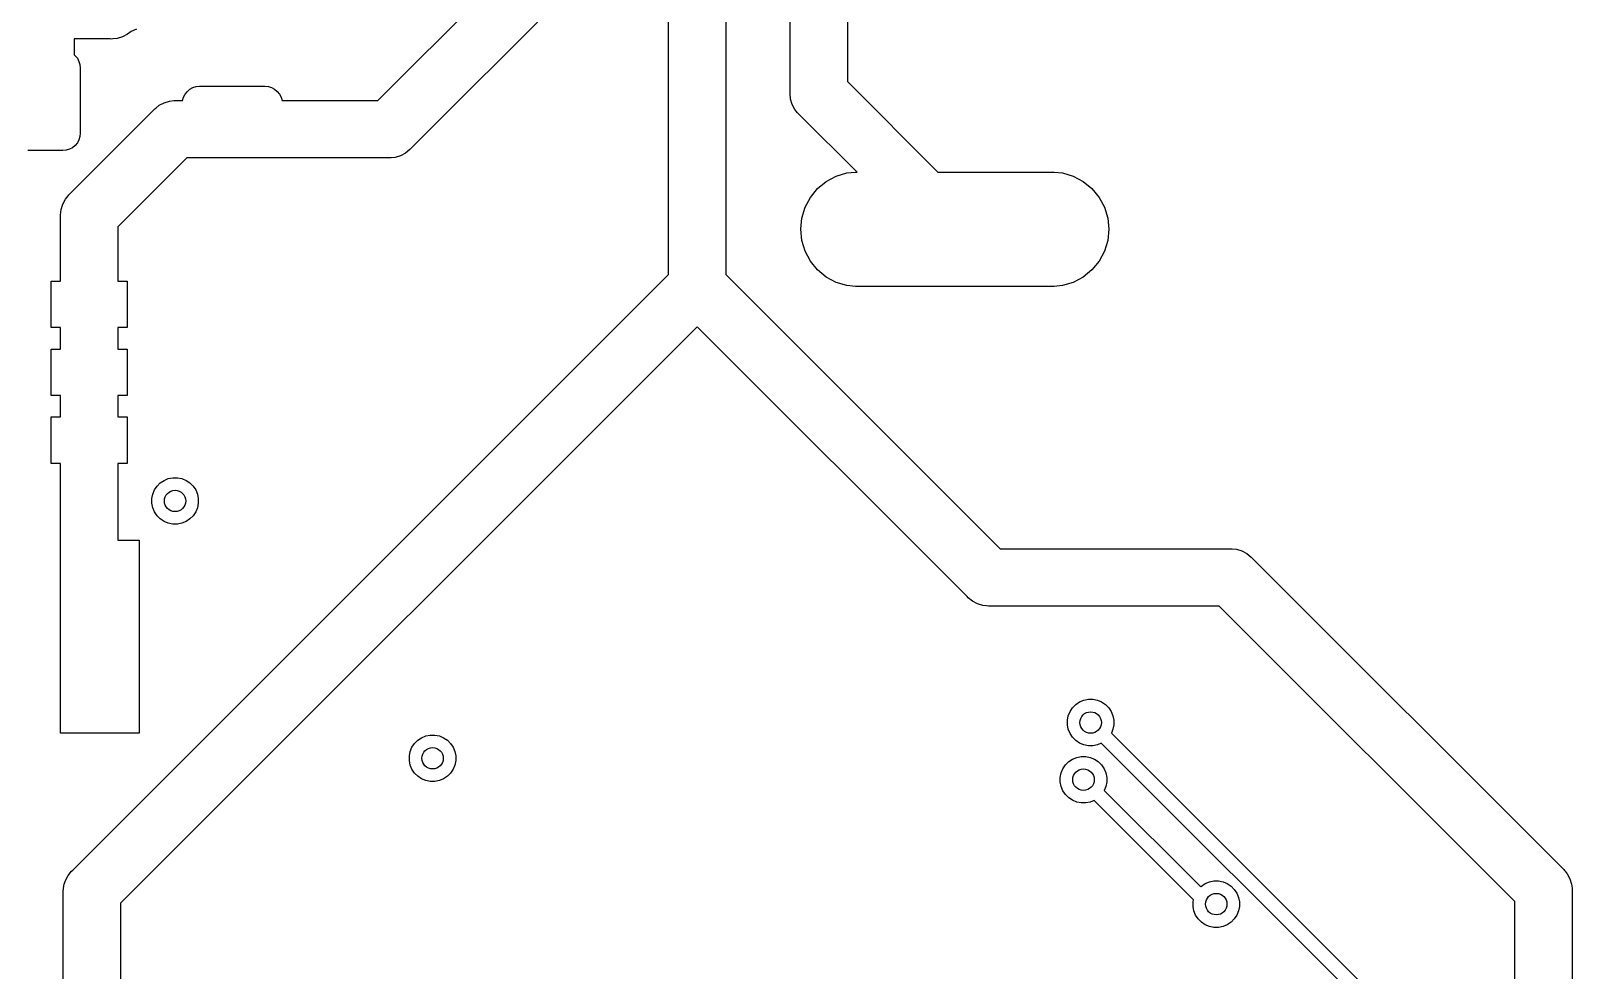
# Model space of a CAD drawing. Extents: x 1 to 84, y 1 to 137.
# Drawn here: x 62.58 to 84.13, y 44.14 to 57.28 of the extents above; entities that cross this region are included whole.
import ezdxf

# ---------------------------------------------------------------- set-up
doc = ezdxf.new("R2010")
doc.units = 0
doc.layers.add('BLACK', color=7, linetype='CONTINUOUS')

msp = doc.modelspace()

# ---------------------------------------------------------------- linework, layer by layer
at = {"layer": 'BLACK', "linetype": 'CONTINUOUS'}
for p, q in [((67.4343, 56.3), (71.5, 60.3657)), ((72.3, 60.1804), (72.3, 53.8657)), ((73.2, 56.4197), (73.2, 59.3)), ((74, 59.3), (74, 56.5657)), ((71.5, 59.2343), (67.8967, 55.6311)), ((71.5, 53.8657), (71.5, 59.2343)), ((63.6929, 57.1625), (63.1875, 57.1625)), ((63.1875, 57.1625), (63.1875, 56.9418)), ((63.7125, 57.1606), (63.6929, 57.1625)), ((63.7321, 57.1625), (63.7125, 57.1606)), ((63.7909, 57.1683), (63.7321, 57.1625)), ((63.7321, 57.1625), (63.7321, 57.1625)), ((63.8663, 57.1912), (63.7909, 57.1683)), ((63.9358, 57.2283), (63.8663, 57.1912)), ((63.9854, 57.269), (63.9358, 57.2283)), ((64.0602, 57.3), (63.9854, 57.269)), ((63.1875, 56.9418), (63.2036, 56.9286)), ((63.2036, 56.9286), (63.2339, 56.8917)), ((63.2339, 56.8917), (63.2564, 56.8495)), ((63.2564, 56.8495), (63.2703, 56.8038)), ((63.2703, 56.8038), (63.275, 56.7562)), ((63.275, 56.7562), (63.275, 55.8438)), ((64.7714, 56.4286), (64.8083, 56.4589)), ((64.8083, 56.4589), (64.8505, 56.4814)), ((64.8505, 56.4814), (64.8962, 56.4953)), ((64.8962, 56.4953), (64.9437, 56.5)), ((64.9437, 56.5), (65.8563, 56.5)), ((65.8563, 56.5), (65.9038, 56.4953)), ((65.9038, 56.4953), (65.9495, 56.4814)), ((65.9495, 56.4814), (65.9917, 56.4589)), ((65.9917, 56.4589), (66.0286, 56.4286)), ((74, 56.5657), (75.2657, 55.3)), ((64.3767, 56.2342), (64.4462, 56.2713)), ((64.4462, 56.2713), (64.5216, 56.2942)), ((64.5216, 56.2942), (64.5804, 56.3)), ((64.5804, 56.3), (64.6, 56.3019)), ((64.5804, 56.3), (64.5804, 56.3)), ((64.6, 56.3019), (64.6196, 56.3)), ((64.6196, 56.3), (64.7043, 56.3)), ((64.7043, 56.3), (64.7047, 56.3038)), ((64.7047, 56.3038), (64.7186, 56.3495)), ((64.7186, 56.3495), (64.7411, 56.3917)), ((64.7411, 56.3917), (64.7714, 56.4286)), ((66.0286, 56.4286), (66.0589, 56.3917)), ((66.0589, 56.3917), (66.0814, 56.3495)), ((66.0814, 56.3495), (66.0953, 56.3038)), ((66.0953, 56.3038), (66.0957, 56.3)), ((66.0957, 56.3), (67.4343, 56.3)), ((73.1981, 56.4), (73.2, 56.4197)), ((73.2058, 56.3216), (73.1981, 56.4)), ((73.2287, 56.2462), (73.2058, 56.3216)), ((73.2658, 56.1767), (73.2287, 56.2462)), ((63.131, 54.9967), (64.3033, 56.169)), ((64.3033, 56.169), (64.3158, 56.1842)), ((64.3158, 56.1842), (64.331, 56.1967)), ((64.331, 56.1967), (64.3767, 56.2342)), ((64.331, 56.1967), (64.331, 56.1967)), ((64.3767, 56.2342), (64.3767, 56.2342)), ((64.3767, 56.2342), (64.3767, 56.2342)), ((73.3033, 56.131), (73.2658, 56.1767)), ((73.3158, 56.1158), (73.3033, 56.131)), ((73.3033, 56.131), (73.3033, 56.131)), ((73.331, 56.1033), (73.3158, 56.1158)), ((74.1343, 55.3), (73.331, 56.1033)), ((63.275, 55.8438), (63.2703, 55.7962)), ((63.0312, 55.6), (62.5437, 55.6)), ((63.0788, 55.6047), (63.0312, 55.6)), ((63.1245, 55.6186), (63.0788, 55.6047)), ((63.1667, 55.6411), (63.1245, 55.6186)), ((63.2036, 55.6714), (63.1667, 55.6411)), ((63.2339, 55.7083), (63.2036, 55.6714)), ((63.2564, 55.7505), (63.2339, 55.7083)), ((63.2703, 55.7962), (63.2564, 55.7505)), ((67.8842, 55.6158), (67.8233, 55.5658)), ((67.8967, 55.6311), (67.8842, 55.6158)), ((64.7657, 55.5), (63.8, 54.5343)), ((67.5804, 55.5), (64.7657, 55.5)), ((67.6, 55.4981), (67.5804, 55.5)), ((67.6196, 55.5), (67.6, 55.4981)), ((67.6784, 55.5058), (67.6196, 55.5)), ((67.6196, 55.5), (67.6196, 55.5)), ((67.7538, 55.5287), (67.6784, 55.5058)), ((67.8233, 55.5658), (67.7538, 55.5287)), ((73.5816, 55.0684), (73.7034, 55.1684)), ((73.7034, 55.1684), (73.8424, 55.2427)), ((73.8424, 55.2427), (73.9932, 55.2884)), ((73.9932, 55.2884), (74.1107, 55.3)), ((74.1107, 55.3), (74.1343, 55.3)), ((75.2657, 55.3), (76.8893, 55.3)), ((76.8893, 55.3), (77.0068, 55.2884)), ((77.0068, 55.2884), (77.1576, 55.2427)), ((77.1576, 55.2427), (77.2966, 55.1684)), ((77.2966, 55.1684), (77.4184, 55.0684)), ((63.0658, 54.9233), (63.1033, 54.9689)), ((63.1033, 54.969), (63.1158, 54.9842)), ((63.1033, 54.9689), (63.1033, 54.969)), ((63.1158, 54.9842), (63.131, 54.9967)), ((73.4816, 54.9466), (73.5816, 55.0684)), ((77.4184, 55.0684), (77.5184, 54.9466)), ((62.9981, 54.7), (63.0058, 54.7784)), ((63.0058, 54.7784), (63.0287, 54.8538)), ((63.0287, 54.8538), (63.0658, 54.9233)), ((73.3616, 54.6568), (73.4073, 54.8076)), ((73.4073, 54.8076), (73.4816, 54.9466)), ((77.5184, 54.9466), (77.5927, 54.8076)), ((77.5927, 54.8076), (77.6384, 54.6568)), ((63, 54.6803), (62.9981, 54.7)), ((63, 53.775), (63, 54.6803)), ((63.8, 54.5343), (63.8, 53.775)), ((73.3461, 54.5), (73.3616, 54.6568)), ((77.6384, 54.6568), (77.6539, 54.5)), ((73.3616, 54.3432), (73.3461, 54.5)), ((73.4073, 54.1924), (73.3616, 54.3432)), ((77.6384, 54.3432), (77.5927, 54.1924)), ((77.6539, 54.5), (77.6384, 54.3432)), ((73.4816, 54.0534), (73.4073, 54.1924)), ((77.5927, 54.1924), (77.5184, 54.0534)), ((73.5816, 53.9316), (73.4816, 54.0534)), ((73.7034, 53.8316), (73.5816, 53.9316)), ((77.4184, 53.9316), (77.2966, 53.8316)), ((77.5184, 54.0534), (77.4184, 53.9316)), ((62.87, 53.125), (62.87, 53.775)), ((62.87, 53.775), (63, 53.775)), ((63.1686, 45.5342), (71.5, 53.8657)), ((63.8, 53.775), (63.93, 53.775)), ((63.93, 53.775), (63.93, 53.125)), ((72.3, 53.8657), (76.1357, 50.03)), ((73.8424, 53.7573), (73.7034, 53.8316)), ((73.9932, 53.7116), (73.8424, 53.7573)), ((74.1107, 53.7), (73.9932, 53.7116)), ((76.8893, 53.7), (74.1107, 53.7)), ((77.0068, 53.7116), (76.8893, 53.7)), ((77.1576, 53.7573), (77.0068, 53.7116)), ((77.2966, 53.8316), (77.1576, 53.7573)), ((63, 53.125), (62.87, 53.125)), ((63, 52.825), (63, 53.125)), ((63.93, 53.125), (63.8, 53.125)), ((63.8, 53.125), (63.8, 52.825)), ((71.9, 53.1343), (63.8375, 45.0718)), ((75.6733, 49.3611), (71.9, 53.1343)), ((62.87, 52.175), (62.87, 52.825)), ((62.87, 52.825), (63, 52.825)), ((63.8, 52.825), (63.93, 52.825)), ((63.93, 52.825), (63.93, 52.175)), ((63, 52.175), (62.87, 52.175)), ((63, 51.875), (63, 52.175)), ((63.93, 52.175), (63.8, 52.175)), ((63.8, 52.175), (63.8, 51.875)), ((62.87, 51.225), (62.87, 51.875)), ((62.87, 51.875), (63, 51.875)), ((63.8, 51.875), (63.93, 51.875)), ((63.93, 51.875), (63.93, 51.225)), ((63, 51.225), (62.87, 51.225)), ((63, 50.15), (63, 51.225)), ((63.93, 51.225), (63.8, 51.225)), ((63.8, 51.225), (63.8, 50.15)), ((64.312, 50.8539), (64.3476, 50.9072)), ((64.3476, 50.9072), (64.3928, 50.9524)), ((64.3928, 50.9524), (64.4461, 50.988)), ((64.4461, 50.988), (64.5052, 51.0125)), ((64.5052, 51.0125), (64.568, 51.025)), ((64.568, 51.025), (64.632, 51.025)), ((64.632, 51.025), (64.6948, 51.0125)), ((64.6948, 51.0125), (64.7539, 50.988)), ((64.7539, 50.988), (64.8072, 50.9524)), ((64.8072, 50.9524), (64.8524, 50.9072)), ((64.8524, 50.9072), (64.888, 50.8539)), ((64.275, 50.732), (64.2875, 50.7948)), ((64.275, 50.668), (64.275, 50.732)), ((64.2875, 50.6052), (64.275, 50.668)), ((64.2875, 50.7948), (64.312, 50.8539)), ((64.888, 50.8539), (64.9125, 50.7948)), ((64.9125, 50.7948), (64.925, 50.732)), ((64.925, 50.668), (64.9125, 50.6052)), ((64.925, 50.732), (64.925, 50.668)), ((64.312, 50.5461), (64.2875, 50.6052)), ((64.3476, 50.4928), (64.312, 50.5461)), ((64.3928, 50.4476), (64.3476, 50.4928)), ((64.4461, 50.412), (64.3928, 50.4476)), ((64.8072, 50.4476), (64.7539, 50.412)), ((64.8524, 50.4928), (64.8072, 50.4476)), ((64.888, 50.5461), (64.8524, 50.4928)), ((64.9125, 50.6052), (64.888, 50.5461)), ((64.5052, 50.3875), (64.4461, 50.412)), ((64.568, 50.375), (64.5052, 50.3875)), ((64.632, 50.375), (64.568, 50.375)), ((64.6948, 50.3875), (64.632, 50.375)), ((64.7539, 50.412), (64.6948, 50.3875)), ((63, 48.9696), (63, 50.15)), ((63, 50.15), (63, 50.15)), ((63.8, 50.15), (64.1, 50.15)), ((64.1, 50.15), (64.1, 47.45)), ((76.1357, 50.03), (79.3413, 50.03)), ((79.3413, 50.03), (79.361, 50.0319)), ((79.361, 50.0319), (79.3806, 50.03)), ((79.3806, 50.03), (79.3806, 50.03)), ((79.3806, 50.03), (79.4394, 50.0242)), ((79.4394, 50.0242), (79.5148, 50.0014)), ((79.5148, 50.0014), (79.5843, 49.9642)), ((79.5843, 49.9642), (79.6452, 49.9142)), ((79.6452, 49.9142), (79.6577, 49.899)), ((79.6577, 49.899), (83.999, 45.5577)), ((75.6858, 49.3458), (75.6733, 49.3611)), ((75.7467, 49.2958), (75.6858, 49.3458)), ((75.8162, 49.2587), (75.7467, 49.2958)), ((75.8916, 49.2358), (75.8162, 49.2587)), ((75.9442, 49.2306), (75.8916, 49.2358)), ((75.97, 49.2281), (75.9442, 49.2306)), ((75.9896, 49.23), (75.97, 49.2281)), ((79.1953, 49.23), (75.9896, 49.23)), ((83.33, 45.0953), (79.1953, 49.23)), ((62.9981, 48.95), (63, 48.9696)), ((63, 48.9304), (62.9981, 48.95)), ((63, 47.45), (63, 48.9304)), ((77.1476, 47.8072), (77.1928, 47.8524)), ((77.1928, 47.8524), (77.2461, 47.888)), ((77.2461, 47.888), (77.3052, 47.9125)), ((77.3052, 47.9125), (77.368, 47.925)), ((77.368, 47.925), (77.432, 47.925)), ((77.432, 47.925), (77.4948, 47.9125)), ((77.4948, 47.9125), (77.5539, 47.888)), ((77.5539, 47.888), (77.6072, 47.8524)), ((77.6072, 47.8524), (77.6524, 47.8072)), ((77.075, 47.632), (77.0875, 47.6948)), ((77.075, 47.568), (77.075, 47.632)), ((77.0875, 47.6948), (77.112, 47.7539)), ((77.112, 47.7539), (77.1476, 47.8072)), ((77.6524, 47.8072), (77.688, 47.7539)), ((77.688, 47.7539), (77.7125, 47.6948)), ((77.7125, 47.6948), (77.725, 47.632)), ((77.725, 47.632), (77.725, 47.568)), ((64.1, 47.45), (63, 47.45)), ((68.0461, 47.388), (68.1052, 47.4125)), ((68.1052, 47.4125), (68.168, 47.425)), ((68.168, 47.425), (68.232, 47.425)), ((68.232, 47.425), (68.2948, 47.4125)), ((68.2948, 47.4125), (68.3539, 47.388)), ((77.0875, 47.5052), (77.075, 47.568)), ((77.112, 47.4461), (77.0875, 47.5052)), ((77.1476, 47.3928), (77.112, 47.4461)), ((77.7125, 47.5052), (77.6902, 47.4513)), ((77.6902, 47.4513), (81.3562, 43.7852)), ((77.725, 47.568), (77.7125, 47.5052)), ((67.875, 47.132), (67.8875, 47.1948)), ((67.8875, 47.1948), (67.912, 47.2539)), ((67.912, 47.2539), (67.9476, 47.3072)), ((67.9476, 47.3072), (67.9928, 47.3524)), ((67.9928, 47.3524), (68.0461, 47.388)), ((68.3539, 47.388), (68.4072, 47.3524)), ((68.4072, 47.3524), (68.4524, 47.3072)), ((68.4524, 47.3072), (68.488, 47.2539)), ((68.488, 47.2539), (68.5125, 47.1948)), ((68.5125, 47.1948), (68.525, 47.132)), ((77.1928, 47.3476), (77.1476, 47.3928)), ((77.2461, 47.312), (77.1928, 47.3476)), ((77.3052, 47.2875), (77.2461, 47.312)), ((77.368, 47.275), (77.3052, 47.2875)), ((77.432, 47.275), (77.368, 47.275)), ((77.4948, 47.2875), (77.432, 47.275)), ((77.5487, 47.3098), (77.4948, 47.2875)), ((81.189, 43.6696), (77.5487, 47.3098)), ((67.875, 47.068), (67.875, 47.132)), ((67.8875, 47.0052), (67.875, 47.068)), ((67.912, 46.9461), (67.8875, 47.0052)), ((68.5125, 47.0052), (68.488, 46.9461)), ((68.525, 47.068), (68.5125, 47.0052)), ((68.525, 47.132), (68.525, 47.068)), ((77.012, 46.9539), (77.0476, 47.0072)), ((77.0476, 47.0072), (77.0928, 47.0524)), ((77.0928, 47.0524), (77.1461, 47.088)), ((77.1461, 47.088), (77.2052, 47.1125)), ((77.2052, 47.1125), (77.268, 47.125)), ((77.268, 47.125), (77.332, 47.125)), ((77.332, 47.125), (77.3948, 47.1125)), ((77.3948, 47.1125), (77.4539, 47.088)), ((77.4539, 47.088), (77.5072, 47.0524)), ((77.5072, 47.0524), (77.5524, 47.0072)), ((77.5524, 47.0072), (77.588, 46.9539)), ((67.9476, 46.8928), (67.912, 46.9461)), ((67.9928, 46.8476), (67.9476, 46.8928)), ((68.0461, 46.812), (67.9928, 46.8476)), ((68.1052, 46.7875), (68.0461, 46.812)), ((68.168, 46.775), (68.1052, 46.7875)), ((68.232, 46.775), (68.168, 46.775)), ((68.2948, 46.7875), (68.232, 46.775)), ((68.3539, 46.812), (68.2948, 46.7875)), ((68.4072, 46.8476), (68.3539, 46.812)), ((68.4524, 46.8928), (68.4072, 46.8476)), ((68.488, 46.9461), (68.4524, 46.8928)), ((76.975, 46.832), (76.9875, 46.8948)), ((76.975, 46.768), (76.975, 46.832)), ((76.9875, 46.7052), (76.975, 46.768)), ((76.9875, 46.8948), (77.012, 46.9539)), ((77.588, 46.9539), (77.6125, 46.8948)), ((77.6125, 46.8948), (77.625, 46.832)), ((77.625, 46.768), (77.6125, 46.7052)), ((77.625, 46.832), (77.625, 46.768)), ((77.012, 46.6461), (76.9875, 46.7052)), ((77.0476, 46.5928), (77.012, 46.6461)), ((77.0928, 46.5476), (77.0476, 46.5928)), ((77.1461, 46.512), (77.0928, 46.5476)), ((77.6125, 46.7052), (77.5902, 46.6513)), ((77.5902, 46.6513), (78.9394, 45.302)), ((77.2052, 46.4875), (77.1461, 46.512)), ((77.268, 46.475), (77.2052, 46.4875)), ((77.332, 46.475), (77.268, 46.475)), ((77.3948, 46.4875), (77.332, 46.475)), ((77.4487, 46.5098), (77.3948, 46.4875)), ((78.8371, 45.1215), (77.4487, 46.5098)), ((63.1033, 45.4608), (63.1533, 45.5217)), ((63.1533, 45.5217), (63.1686, 45.5342)), ((83.999, 45.5577), (84.0142, 45.5452)), ((84.0142, 45.5452), (84.0267, 45.5299)), ((84.0267, 45.5299), (84.0267, 45.5299)), ((84.0267, 45.5299), (84.0335, 45.5217)), ((84.0335, 45.5217), (84.0642, 45.4843)), ((84.0642, 45.4843), (84.1013, 45.4148)), ((63.0356, 45.2375), (63.0433, 45.3159)), ((63.0433, 45.3159), (63.0499, 45.3376)), ((63.0499, 45.3376), (63.0662, 45.3913)), ((63.0662, 45.3913), (63.1033, 45.4608)), ((78.9394, 45.302), (78.9489, 45.3115)), ((78.9489, 45.3115), (79.0021, 45.3471)), ((79.0021, 45.3471), (79.0612, 45.3716)), ((79.0612, 45.3716), (79.124, 45.384)), ((79.124, 45.384), (79.1881, 45.384)), ((79.1881, 45.384), (79.2508, 45.3716)), ((79.2508, 45.3716), (79.31, 45.3471)), ((79.31, 45.3471), (79.3632, 45.3115)), ((79.3632, 45.3115), (79.4085, 45.2662)), ((79.4085, 45.2662), (79.4441, 45.213)), ((84.1013, 45.4148), (84.1242, 45.3394)), ((84.1242, 45.3394), (84.13, 45.2806)), ((84.13, 45.2806), (84.13, 45.2806)), ((84.13, 45.2806), (84.1319, 45.261)), ((84.1319, 45.261), (84.13, 45.2413)), ((63.0375, 45.2179), (63.0356, 45.2375)), ((63.0375, 42.8418), (63.0375, 45.2179)), ((63.8375, 45.0718), (63.8375, 42.8418)), ((78.831, 45.0911), (78.8371, 45.1215)), ((78.831, 45.027), (78.831, 45.0911)), ((79.4441, 45.213), (79.4686, 45.1538)), ((79.4686, 45.1538), (79.481, 45.0911)), ((79.481, 45.0911), (79.481, 45.027)), ((83.33, 24.5), (83.33, 45.0953)), ((84.13, 45.2413), (84.13, 21.4497)), ((78.8435, 44.9642), (78.831, 45.027)), ((78.868, 44.9051), (78.8435, 44.9642)), ((78.9036, 44.8519), (78.868, 44.9051)), ((78.9489, 44.8066), (78.9036, 44.8519)), ((79.4085, 44.8519), (79.3632, 44.8066)), ((79.4441, 44.9051), (79.4085, 44.8519)), ((79.4686, 44.9642), (79.4441, 44.9051)), ((79.481, 45.027), (79.4686, 44.9642)), ((79.0021, 44.771), (78.9489, 44.8066)), ((79.0612, 44.7465), (79.0021, 44.771)), ((79.124, 44.734), (79.0612, 44.7465)), ((79.1881, 44.734), (79.124, 44.734)), ((79.2508, 44.7465), (79.1881, 44.734)), ((79.31, 44.771), (79.2508, 44.7465)), ((79.3632, 44.8066), (79.31, 44.771))]:
    msp.add_line(p, q, dxfattribs=at)
at = {"layer": 'BLACK'}
for centre in [(64.6, 50.7), (77.4, 47.6), (68.2, 47.1), (77.3, 46.8), (79.156, 45.059)]:
    msp.add_circle(centre, 0.15, dxfattribs=at)

doc.saveas('drawing.dxf')
